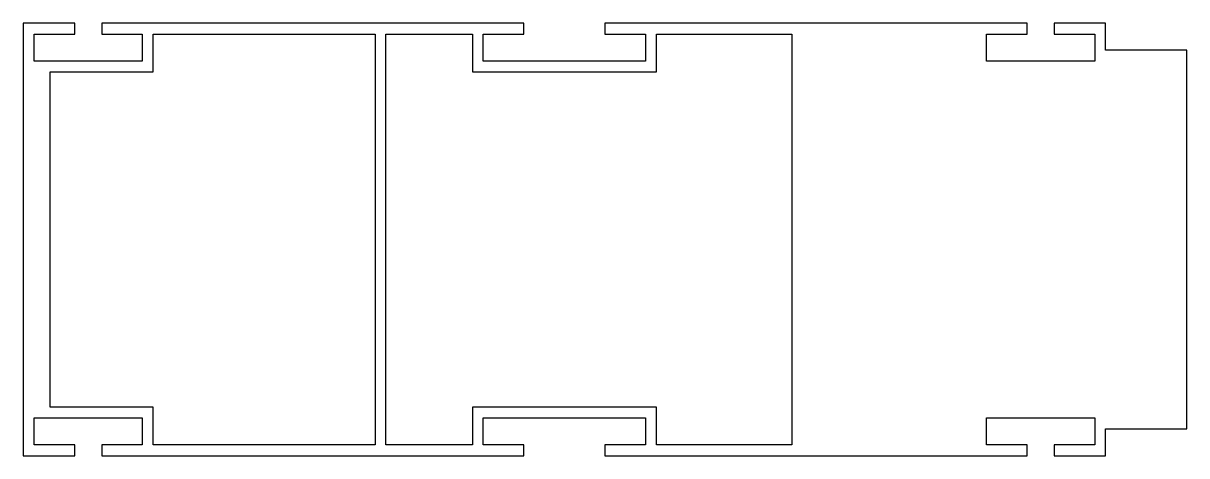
# Model space of a CAD drawing. Extents: x 214 to 429, y 94 to 174.
import ezdxf

# ---------------------------------------------------------------- set-up
doc = ezdxf.new("R2010")
doc.units = 0
doc.header["$LTSCALE"] = 15
doc.layers.get('0').update_dxf_attribs({"linetype": 'CONTINUOUS'})

msp = doc.modelspace()

# ---------------------------------------------------------------- linework, layer by layer
at = {"color": 0, "linetype": 'CONTINUOUS', "ltscale": 0.05}
for points in [[(306.42, 172.47), (306.42, 174.47), (228.42, 174.47), (228.42, 172.47), (235.92, 172.47), (235.92, 167.47), (215.92, 167.47), (215.92, 172.47), (223.42, 172.47), (223.42, 174.47), (213.92, 174.47), (213.92, 94.47), (223.42, 94.47), (223.42, 96.47), (215.92, 96.47), (215.92, 101.47), (235.92, 101.47), (235.92, 96.47), (228.42, 96.47), (228.42, 94.47), (306.42, 94.47), (306.42, 96.47), (298.92, 96.47), (298.92, 101.47), (328.92, 101.47), (328.92, 96.47), (321.42, 96.47), (321.42, 94.47), (399.42, 94.47), (399.42, 96.47), (391.92, 96.47), (391.92, 101.47), (411.92, 101.47), (411.92, 96.47), (404.42, 96.47), (404.42, 94.47), (413.92, 94.47), (413.92, 99.47), (428.92, 99.47), (428.92, 169.47), (413.92, 169.47), (413.92, 174.47), (404.42, 174.47), (404.42, 172.47), (411.92, 172.47), (411.92, 167.47), (391.92, 167.47), (391.92, 172.47), (399.42, 172.47), (399.42, 174.47), (321.42, 174.47), (321.42, 172.47), (328.92, 172.47), (328.92, 167.47), (298.92, 167.47), (298.92, 172.47)], [(278.92, 96.47), (237.92, 96.47), (237.92, 103.47), (218.92, 103.47), (218.92, 165.47), (237.92, 165.47), (237.92, 172.47), (278.92, 172.47)], [(330.92, 165.47), (330.92, 172.47), (355.92, 172.47), (355.92, 96.47), (330.92, 96.47), (330.92, 103.47), (296.92, 103.47), (296.92, 96.47), (280.92, 96.47), (280.92, 172.47), (296.92, 172.47), (296.92, 165.47)]]:
    msp.add_lwpolyline(points, close=True, dxfattribs=at)

doc.saveas('drawing.dxf')
